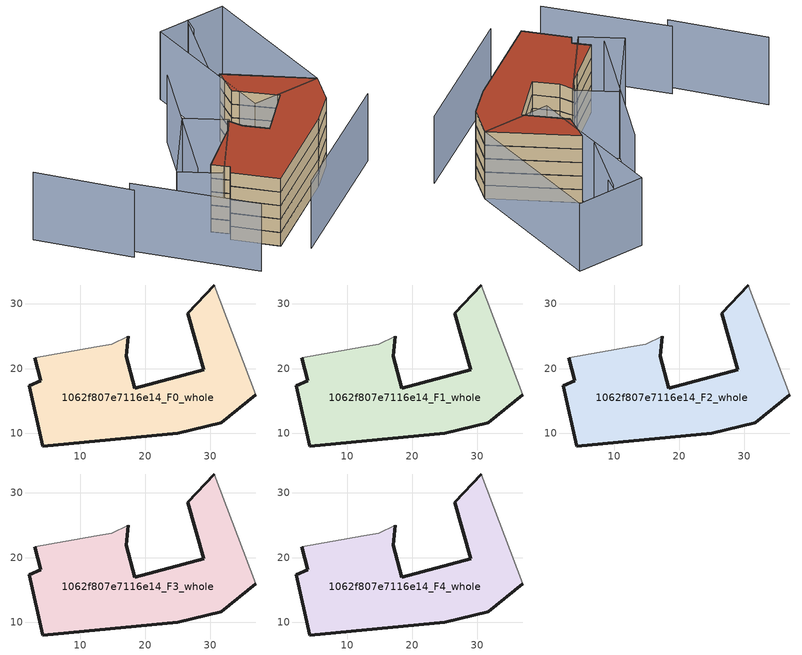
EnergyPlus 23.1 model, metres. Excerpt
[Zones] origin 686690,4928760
1062f807e7116e14_F0_whole
 floor ground (EU_floor_Construction): 31.74,11.65 37.06,15.98 30.64,32.9 26.56,28.51 29.07,19.84 18.39,16.96 17.05,21.93 17.35,25.01 14.86,23.75 12.53,23.39 2.91,21.7 3.84,18.13 2.09,17.31 4.17,8.04 25.03,10.04 z0
 wall outside (EU_wall_Construction): 17.35,25.01 17.05,21.93 18.39,16.96 29.07,19.84 26.56,28.51 30.64,32.9 / 37.06,15.98 31.74,11.65 25.03,10.04 4.17,8.04 2.09,17.31 3.84,18.13 2.91,21.7 z0:3
 wall adiabatic (EU_wall_Construction): 30.64,32.9 37.06,15.98 / 2.91,21.7 12.53,23.39 14.86,23.75 17.35,25.01 z0:3
1062f807e7116e14_F1_whole
 floor to 1062f807e7116e14_F0_whole (EU_floor_Construction): 31.74,11.65 37.06,15.98 30.64,32.9 26.56,28.51 29.07,19.84 18.39,16.96 17.05,21.93 17.35,25.01 14.86,23.75 12.52,23.39 2.9,21.7 3.84,18.13 2.09,17.31 4.17,8.04 25.03,10.04 z3
 wall outside (EU_wall_Construction): 17.35,25.01 17.05,21.93 18.39,16.96 29.07,19.84 26.56,28.51 30.64,32.9 / 37.06,15.98 31.74,11.65 25.03,10.04 4.17,8.04 2.09,17.31 3.84,18.13 2.91,21.7 z3:6
 wall adiabatic (EU_wall_Construction): 30.64,32.9 37.06,15.98 / 2.91,21.7 12.53,23.39 14.86,23.75 17.35,25.01 z3:6
1062f807e7116e14_F2_whole
 floor to 1062f807e7116e14_F1_whole (EU_floor_Construction): 31.74,11.65 37.06,15.98 30.64,32.9 26.56,28.51 29.07,19.84 18.39,16.96 17.05,21.93 17.35,25.01 14.86,23.75 12.52,23.39 2.9,21.7 3.84,18.13 2.09,17.31 4.17,8.04 25.03,10.04 z6
 wall outside (EU_wall_Construction): 17.35,25.01 17.05,21.93 18.39,16.96 29.07,19.84 26.56,28.51 30.64,32.9 / 37.06,15.98 31.74,11.65 25.03,10.04 4.17,8.04 2.09,17.31 3.84,18.13 2.91,21.7 z6:9
 wall adiabatic (EU_wall_Construction): 30.64,32.9 37.06,15.98 / 2.91,21.7 12.53,23.39 14.86,23.75 17.35,25.01 z6:9
1062f807e7116e14_F3_whole
 floor to 1062f807e7116e14_F2_whole (EU_floor_Construction): 31.74,11.65 37.06,15.98 30.64,32.9 26.56,28.51 29.07,19.84 18.39,16.96 17.05,21.93 17.35,25.01 14.86,23.75 12.52,23.39 2.9,21.7 3.84,18.13 2.09,17.31 4.17,8.04 25.03,10.04 z9
 wall outside (EU_wall_Construction): 17.35,25.01 17.05,21.93 18.39,16.96 29.07,19.84 26.56,28.51 30.64,32.9 / 37.06,15.98 31.74,11.65 25.03,10.04 4.17,8.04 2.09,17.31 3.84,18.13 2.91,21.7 z9:12
 wall adiabatic (EU_wall_Construction): 30.64,32.9 37.06,15.98 / 2.91,21.7 12.53,23.39 14.86,23.75 17.35,25.01 z9:12
1062f807e7116e14_F4_whole
 floor to 1062f807e7116e14_F3_whole (EU_floor_Construction): 31.74,11.65 37.06,15.98 30.64,32.9 26.56,28.51 29.07,19.84 18.39,16.96 17.05,21.93 17.35,25.01 14.86,23.75 12.52,23.39 2.9,21.7 3.84,18.13 2.09,17.31 4.17,8.04 25.03,10.04 z12
 wall outside (EU_wall_Construction): 17.35,25.01 17.05,21.93 18.39,16.96 29.07,19.84 26.56,28.51 30.64,32.9 / 37.06,15.98 31.74,11.65 25.03,10.04 4.17,8.04 2.09,17.31 3.84,18.13 2.91,21.7 z12:15
 wall adiabatic (EU_wall_Construction): 30.64,32.9 37.06,15.98 / 2.91,21.7 12.53,23.39 14.86,23.75 17.35,25.01 z12:15
 roof outside (EU_roof_Construction): 30.64,32.9 37.06,15.98 31.74,11.65 25.03,10.04 4.17,8.04 2.09,17.31 3.84,18.13 2.91,21.7 12.53,23.39 14.86,23.75 17.35,25.01 17.05,21.93 18.39,16.96 29.07,19.84 26.56,28.51 z15
shading: 5.94,2.69 36.42,5.39 / 26.16,41.46 0.85,23.34 / 44.14,45.72 41.86,43.47 / 42.96,45 31.46,35.57 / -8.99,32.64 -4.73,7.78 / -13.27,50.33 -10.61,30.94 / -1.83,26.42 14.57,32.95 / 14.57,32.95 17.78,24.91 / 17.78,24.91 1.38,18.37 / 1.38,18.37 -1.83,26.42 / 51.06,41.91 37.06,15.98 / 37.06,15.98 24.53,22.74 / 24.53,22.74 38.54,48.68 / 38.54,48.68 51.06,41.91 z0:15
[Building]
EU S2 Campaign: North Axis=0; Terrain=City; Solar Distribution=FullExterior
[Site:Location]
Bologna: Latitude=44.5; Longitude=11.25; Time Zone=1; Elevation=37
[SizingPeriod:WeatherFileDays]
AnnualSizingPeriod: Begin Month=1; Begin Day of Month=1; End Month=12; End Day of Month=31; Day of Week for Start Day=Monday; Use Weather File Daylight Saving Period=No; Use Weather File Rain and Snow Indicators=No
[MATERIAL]
EU_InternalMass_Material: Roughness=MediumRough; Thickness=0.1; Conductivity=1; Density=1800; Specific Heat=900; Thermal Absorptance=0.9; Solar Absorptance=0.7; Visible Absorptance=0.7
[MATERIAL:NOMASS] Roughness=MediumRough; Thermal Absorptance=0.9; Solar Absorptance=0.7; Visible Absorptance=0.7
Name | Thermal Resistance
EU_wall_NoMass | 0.905828
EU_roof_NoMass | 0.37593
EU_floor_NoMass | 0.67114
[CONSTRUCTION]
EU_wall_Construction: EU_wall_NoMass
EU_roof_Construction: EU_roof_NoMass
EU_floor_Construction: EU_floor_NoMass
EU_InternalMass_Construction: EU_InternalMass_Material
[ZONE] Type=1; Multiplier=1; Ceiling Height=autocalculate; Volume=1262.42; Floor Area=autocalculate; Part of Total Floor Area=Yes
1062f807e7116e14_F0_whole; 1062f807e7116e14_F1_whole; 1062f807e7116e14_F2_whole; 1062f807e7116e14_F3_whole; 1062f807e7116e14_F4_whole
[INTERNALMASS] Construction=EU_InternalMass_Construction; Surface Area=420.806
Name | Zone or ZoneList
1062f807e7116e14_F0_whole_EU_InternalMass | 1062f807e7116e14_F0_whole
1062f807e7116e14_F1_whole_EU_InternalMass | 1062f807e7116e14_F1_whole
1062f807e7116e14_F2_whole_EU_InternalMass | 1062f807e7116e14_F2_whole
1062f807e7116e14_F3_whole_EU_InternalMass | 1062f807e7116e14_F3_whole
1062f807e7116e14_F4_whole_EU_InternalMass | 1062f807e7116e14_F4_whole
[OTHEREQUIPMENT] Fuel Type=Electricity; Design Level Calculation Method=Watts/Area; Power per Zone Floor Area=1; Fraction Latent=0; Fraction Radiant=0; Fraction Lost=0; Carbon Dioxide Generation Rate=0; EndUse Subcategory=EU_Step8_InternalGains
Name | Zone or ZoneList or Space or SpaceList | Schedule
EU_Step8_InternalGain_1062f807e7116e14_F0_whole_f000 | 1062f807e7116e14_F0_whole | EU_Step8_GainSchedule_1062f807e7116e14_F0_whole_f000
EU_Step8_InternalGain_1062f807e7116e14_F1_whole_f000 | 1062f807e7116e14_F1_whole | EU_Step8_GainSchedule_1062f807e7116e14_F1_whole_f000
EU_Step8_InternalGain_1062f807e7116e14_F2_whole_f000 | 1062f807e7116e14_F2_whole | EU_Step8_GainSchedule_1062f807e7116e14_F2_whole_f000
EU_Step8_InternalGain_1062f807e7116e14_F3_whole_f000 | 1062f807e7116e14_F3_whole | EU_Step8_GainSchedule_1062f807e7116e14_F3_whole_f000
EU_Step8_InternalGain_1062f807e7116e14_F4_whole_f000 | 1062f807e7116e14_F4_whole | EU_Step8_GainSchedule_1062f807e7116e14_F4_whole_f000
[ZONEVENTILATION:DESIGNFLOWRATE] Schedule=EU_AlwaysOn; Design Flow Rate Calculation Method=AirChanges/Hour; Air Changes per Hour=0.73129; Ventilation Type=Natural; Fan Pressure Rise=0; Fan Total Efficiency=1; Constant Term Coefficient=1; Temperature Term Coefficient=0; Velocity Term Coefficient=0; Velocity Squared Term Coefficient=0; Minimum Indoor Temperature=-100; Maximum Indoor Temperature=100; Delta Temperature=-100; Minimum Outdoor Temperature=-100; Maximum Outdoor Temperature=100; Maximum Wind Speed=40
Name | Zone or ZoneList or Space or SpaceList
EU_ConstantAir_1062f807e7116e14_F0_whole | 1062f807e7116e14_F0_whole
EU_ConstantAir_1062f807e7116e14_F1_whole | 1062f807e7116e14_F1_whole
EU_ConstantAir_1062f807e7116e14_F2_whole | 1062f807e7116e14_F2_whole
EU_ConstantAir_1062f807e7116e14_F3_whole | 1062f807e7116e14_F3_whole
EU_ConstantAir_1062f807e7116e14_F4_whole | 1062f807e7116e14_F4_whole
[HVACTEMPLATE:THERMOSTAT] Constant Heating Setpoint=20; Constant Cooling Setpoint=50
EU_HeatOnly_1062f807e7116e14_F0_whole; EU_HeatOnly_1062f807e7116e14_F1_whole; EU_HeatOnly_1062f807e7116e14_F2_whole; EU_HeatOnly_1062f807e7116e14_F3_whole; EU_HeatOnly_1062f807e7116e14_F4_whole
[HVACTEMPLATE:ZONE:IDEALLOADSAIRSYSTEM] System Availability Schedule=EU_AlwaysOn; Maximum Heating Supply Air Temperature=50; Minimum Cooling Supply Air Temperature=13; Maximum Heating Supply Air Humidity Ratio=0.0156; Minimum Cooling Supply Air Humidity Ratio=0.0077; Heating Limit=NoLimit; Cooling Limit=NoLimit; Heating Availability Schedule=EU_AlwaysOn; Cooling Availability Schedule=EU_CoolingOff; Dehumidification Control Type=ConstantSensibleHeatRatio; Cooling Sensible Heat Ratio=0.7; Dehumidification Setpoint=60; Humidification Control Type=None; Humidification Setpoint=30; Outdoor Air Method=None; Outdoor Air Flow Rate per Person=0.00944; Outdoor Air Flow Rate per Zone Floor Area=0; Outdoor Air Flow Rate per Zone=0; Demand Controlled Ventilation Type=None; Outdoor Air Economizer Type=NoEconomizer; Heat Recovery Type=None; Sensible Heat Recovery Effectiveness=0.7; Latent Heat Recovery Effectiveness=0.65
Name | Template Thermostat
1062f807e7116e14_F0_whole | EU_HeatOnly_1062f807e7116e14_F0_whole
1062f807e7116e14_F1_whole | EU_HeatOnly_1062f807e7116e14_F1_whole
1062f807e7116e14_F2_whole | EU_HeatOnly_1062f807e7116e14_F2_whole
1062f807e7116e14_F3_whole | EU_HeatOnly_1062f807e7116e14_F3_whole
1062f807e7116e14_F4_whole | EU_HeatOnly_1062f807e7116e14_F4_whole
[SIZING:ZONE] Zone Cooling Design Supply Air Temperature Input Method=SupplyAirTemperature; Zone Cooling Design Supply Air Temperature=13; Zone Heating Design Supply Air Temperature Input Method=SupplyAirTemperature; Zone Heating Design Supply Air Temperature=50; Zone Cooling Design Supply Air Humidity Ratio=0.008; Zone Heating Design Supply Air Humidity Ratio=0.008; Cooling Design Air Flow Method=DesignDay; Cooling Design Air Flow Rate=0; Cooling Minimum Air Flow per Zone Floor Area=0.000762; Cooling Minimum Air Flow=0; Cooling Minimum Air Flow Fraction=0.2; Heating Design Air Flow Method=DesignDay; Heating Design Air Flow Rate=0; Heating Maximum Air Flow per Zone Floor Area=0.002032; Heating Maximum Air Flow=0.141576; Heating Maximum Air Flow Fraction=0.3; Account for Dedicated Outdoor Air System=No; Dedicated Outdoor Air System Control Strategy=NeutralSupplyAir; Dedicated Outdoor Air Low Setpoint Temperature for Design=autosize; Dedicated Outdoor Air High Setpoint Temperature for Design=autosize; Zone Load Sizing Method=Sensible Load Only No Latent Load; Zone Latent Cooling Design Supply Air Humidity Ratio Input Method=HumidityRatioDifference; Zone Cooling Design Supply Air Humidity Ratio Difference=0.005; Zone Latent Heating Design Supply Air Humidity Ratio Input Method=HumidityRatioDifference; Zone Humidification Design Supply Air Humidity Ratio Difference=0.005
1062f807e7116e14_F0_whole; 1062f807e7116e14_F1_whole; 1062f807e7116e14_F2_whole; 1062f807e7116e14_F3_whole; 1062f807e7116e14_F4_whole
[SCHEDULE:CONSTANT]
Name | Hourly Value
EU_AlwaysOn | 1
EU_CoolingOff | 0
[SCHEDULE:FILE] Column Number=1; Rows to Skip at Top=0; Number of Hours of Data=8760; Column Separator=Comma; Interpolate to Timestep=No; Minutes per Item=60; Adjust Schedule for Daylight Savings=Yes
Name | File
EU_Step8_GainSchedule_1062f807e7116e14_F0_whole_f000 | ../../schedules/1062f807e7116e14/1062f807e7116e14_F0_whole_f000_gain.csv
EU_Step8_GainSchedule_1062f807e7116e14_F1_whole_f000 | ../../schedules/1062f807e7116e14/1062f807e7116e14_F1_whole_f000_gain.csv
EU_Step8_GainSchedule_1062f807e7116e14_F2_whole_f000 | ../../schedules/1062f807e7116e14/1062f807e7116e14_F2_whole_f000_gain.csv
EU_Step8_GainSchedule_1062f807e7116e14_F3_whole_f000 | ../../schedules/1062f807e7116e14/1062f807e7116e14_F3_whole_f000_gain.csv
EU_Step8_GainSchedule_1062f807e7116e14_F4_whole_f000 | ../../schedules/1062f807e7116e14/1062f807e7116e14_F4_whole_f000_gain.csv
